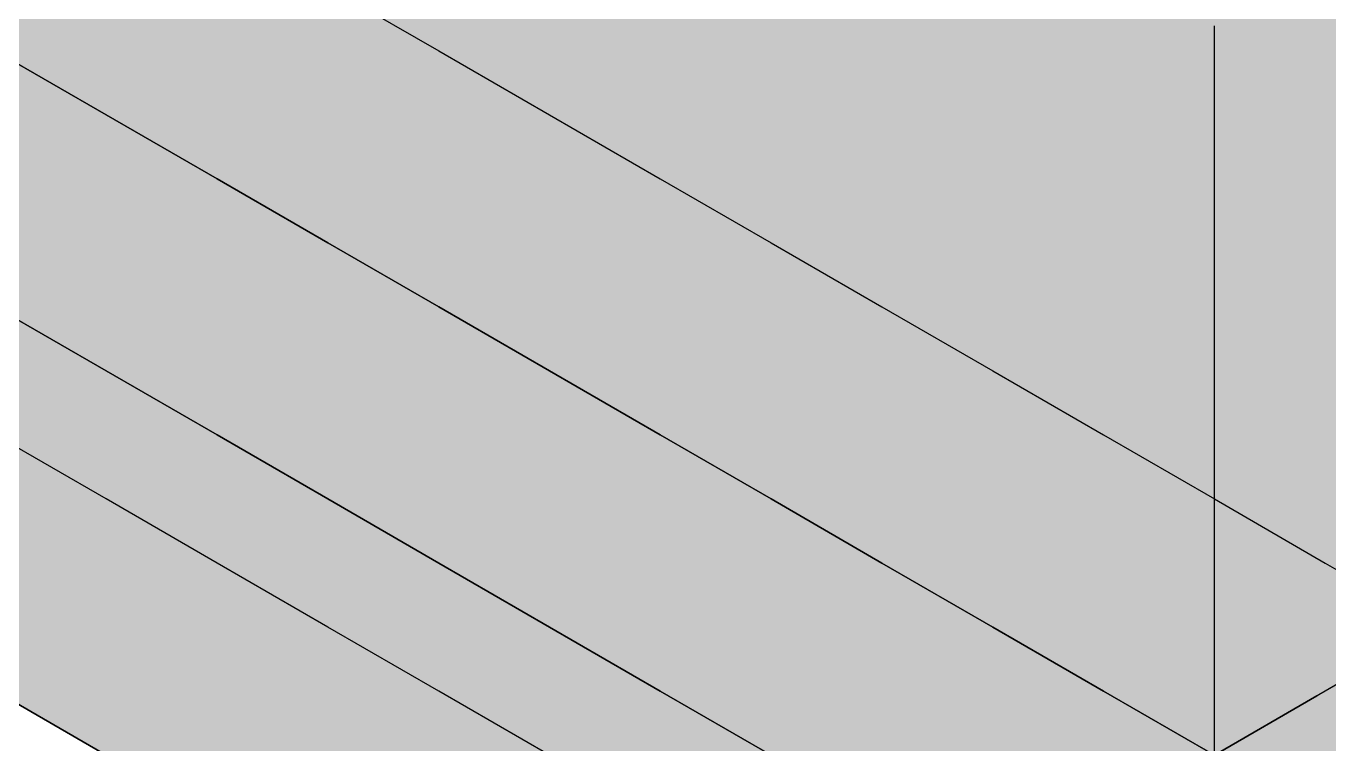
# Model space of a CAD drawing. Header units: metres. Extents: x 0 to 28.4, y 0 to 5.9.
# Drawn here: x 10.409 to 10.918, y 4.604 to 4.885 of the extents above; entities that cross this region are included whole.
import ezdxf

# ---------------------------------------------------------------- set-up
doc = ezdxf.new("R2010")
doc.units = ezdxf.units.M
doc.header["$LTSCALE"] = 0.25
doc.layers.add('ISO-ARISTAS', color=8, linetype='CONTINUOUS')
doc.layers.add('ISO-CONCRETO-SUP', color=254, linetype='CONTINUOUS', true_color=0xe8e8e8)

msp = doc.modelspace()

# ---------------------------------------------------------------- linework, layer by layer
at = {"layer": 'ISO-ARISTAS', "color": 250}
for p, q in [((10.52679, 4.9), (10.5701, 4.875)), ((10.52679, 4.9), (10.5701, 4.875)), ((10.87321, 4.8373), (10.87321, 4.88476)), ((10.87321, 4.8373), (10.87321, 4.88476)), ((10.44019, 4.85), (10.39689, 4.875)), ((10.44019, 4.85), (10.39689, 4.875)), ((10.44019, 4.85), (10.39689, 4.875)), ((10.39689, 4.875), (10.44019, 4.85)), ((10.5701, 4.875), (10.6134, 4.85)), ((10.5701, 4.875), (10.6134, 4.85)), ((10.48349, 4.825), (10.44019, 4.85)), ((10.48349, 4.825), (10.44019, 4.85)), ((10.48349, 4.825), (10.44019, 4.85)), ((10.44019, 4.85), (10.48349, 4.825)), ((10.6134, 4.85), (10.6567, 4.825)), ((10.6134, 4.85), (10.6567, 4.825)), ((10.87321, 4.78984), (10.87321, 4.8373)), ((10.87321, 4.78984), (10.87321, 4.8373)), ((10.52679, 4.8), (10.48349, 4.825)), ((10.52679, 4.8), (10.48349, 4.825)), ((10.52679, 4.8), (10.48349, 4.825)), ((10.48349, 4.825), (10.52679, 4.8)), ((10.6567, 4.825), (10.7, 4.8)), ((10.6567, 4.825), (10.7, 4.8)), ((10.5701, 4.775), (10.52679, 4.8)), ((10.5701, 4.775), (10.52679, 4.8)), ((10.5701, 4.775), (10.52679, 4.8)), ((10.52679, 4.8), (10.5701, 4.775)), ((10.7, 4.8), (10.7433, 4.775)), ((10.7, 4.8), (10.7433, 4.775)), ((10.87321, 4.74238), (10.87321, 4.78984)), ((10.87321, 4.74238), (10.87321, 4.78984)), ((10.44019, 4.75), (10.39689, 4.775)), ((10.39689, 4.775), (10.44019, 4.75)), ((10.6134, 4.75), (10.5701, 4.775)), ((10.6134, 4.75), (10.5701, 4.775)), ((10.6134, 4.75), (10.5701, 4.775)), ((10.5701, 4.775), (10.6134, 4.75)), ((10.7433, 4.775), (10.7866, 4.75)), ((10.7433, 4.775), (10.7866, 4.75)), ((10.48349, 4.725), (10.44019, 4.75)), ((10.44019, 4.75), (10.48349, 4.725)), ((10.6567, 4.725), (10.6134, 4.75)), ((10.6567, 4.725), (10.6134, 4.75)), ((10.6567, 4.725), (10.6134, 4.75)), ((10.6134, 4.75), (10.6567, 4.725)), ((10.7866, 4.75), (10.8299, 4.725)), ((10.7866, 4.75), (10.8299, 4.725)), ((10.87321, 4.69492), (10.87321, 4.74238)), ((10.87321, 4.69492), (10.87321, 4.74238)), ((10.44019, 4.7), (10.39689, 4.725)), ((10.44019, 4.7), (10.39689, 4.725)), ((10.52679, 4.7), (10.48349, 4.725)), ((10.48349, 4.725), (10.52679, 4.7)), ((10.7, 4.7), (10.6567, 4.725)), ((10.7, 4.7), (10.6567, 4.725)), ((10.7, 4.7), (10.6567, 4.725)), ((10.6567, 4.725), (10.7, 4.7)), ((10.8299, 4.725), (10.87321, 4.7)), ((10.8299, 4.725), (10.87321, 4.7)), ((10.48349, 4.675), (10.44019, 4.7)), ((10.48349, 4.675), (10.44019, 4.7)), ((10.5701, 4.675), (10.52679, 4.7)), ((10.52679, 4.7), (10.5701, 4.675)), ((10.7433, 4.675), (10.7, 4.7)), ((10.7433, 4.675), (10.7, 4.7)), ((10.7433, 4.675), (10.7, 4.7)), ((10.7, 4.7), (10.7433, 4.675)), ((10.87321, 4.7), (10.91651, 4.675)), ((10.87321, 4.7), (10.91651, 4.675)), ((10.87321, 4.64746), (10.87321, 4.69492)), ((10.87321, 4.64746), (10.87321, 4.69492)), ((10.52679, 4.65), (10.48349, 4.675)), ((10.52679, 4.65), (10.48349, 4.675)), ((10.6134, 4.65), (10.5701, 4.675)), ((10.5701, 4.675), (10.6134, 4.65)), ((10.7866, 4.65), (10.7433, 4.675)), ((10.7866, 4.65), (10.7433, 4.675)), ((10.7866, 4.65), (10.7433, 4.675)), ((10.7433, 4.675), (10.7866, 4.65)), ((10.91651, 4.675), (10.95981, 4.65)), ((10.91651, 4.675), (10.95981, 4.65)), ((10.5701, 4.625), (10.52679, 4.65)), ((10.5701, 4.625), (10.52679, 4.65)), ((10.6567, 4.625), (10.6134, 4.65)), ((10.6134, 4.65), (10.6567, 4.625)), ((10.8299, 4.625), (10.7866, 4.65)), ((10.8299, 4.625), (10.7866, 4.65)), ((10.8299, 4.625), (10.7866, 4.65)), ((10.7866, 4.65), (10.8299, 4.625)), ((10.95981, 4.65), (10.91651, 4.625)), ((10.95981, 4.65), (10.91651, 4.625)), ((10.87321, 4.6), (10.87321, 4.64746)), ((10.87321, 4.6), (10.87321, 4.64746)), ((10.95315, 4.64615), (10.91318, 4.62308)), ((10.91318, 4.62308), (10.95315, 4.64615)), ((10.44019, 4.6), (10.39689, 4.625)), ((10.39689, 4.625), (10.44019, 4.6)), ((10.6134, 4.6), (10.5701, 4.625)), ((10.6134, 4.6), (10.5701, 4.625)), ((10.7, 4.6), (10.6567, 4.625)), ((10.6567, 4.625), (10.7, 4.6)), ((10.87321, 4.6), (10.8299, 4.625)), ((10.87321, 4.6), (10.8299, 4.625)), ((10.87321, 4.6), (10.8299, 4.625)), ((10.8299, 4.625), (10.87321, 4.6)), ((10.91651, 4.625), (10.87321, 4.6)), ((10.91651, 4.625), (10.87321, 4.6)), ((10.91318, 4.62308), (10.87321, 4.6)), ((10.87321, 4.6), (10.91318, 4.62308))]:
    msp.add_line(p, q, dxfattribs=at)
at = {"layer": 'ISO-CONCRETO-SUP', "true_color": 0xa6a6a2}
for points in [[(10.44019, 4.89746), (10.48349, 4.87246), (10.44019, 4.94492), (10.48349, 4.91992)], [(10.52679, 4.9), (10.5701, 4.875), (10.52679, 4.94746), (10.5701, 4.92246)], [(10.6134, 4.89746), (10.6567, 4.87246), (10.6134, 4.94492), (10.6567, 4.91992)], [(10.52679, 4.89492), (10.5701, 4.86992), (10.52679, 4.94238), (10.5701, 4.91738)], [(10.6134, 4.89238), (10.6567, 4.86738), (10.6134, 4.93984), (10.6567, 4.91484)], [(10.7, 4.89492), (10.7433, 4.86992), (10.7, 4.94238), (10.7433, 4.91738)], [(10.7866, 4.89238), (10.8299, 4.86738), (10.7866, 4.93984), (10.8299, 4.91484)], [(10.7, 4.88984), (10.7433, 4.86484), (10.7, 4.9373), (10.7433, 4.9123)], [(10.7866, 4.8873), (10.8299, 4.8623), (10.7866, 4.93476), (10.8299, 4.90976)], [(10.87321, 4.88984), (10.91651, 4.86484), (10.87321, 4.9373), (10.91651, 4.9123)], [(10.39689, 4.875), (10.44019, 4.85), (10.39689, 4.92246), (10.44019, 4.89746)], [(10.48349, 4.87246), (10.52679, 4.84746), (10.48349, 4.91992), (10.52679, 4.89492)], [(10.5701, 4.875), (10.6134, 4.85), (10.5701, 4.92246), (10.6134, 4.89746)], [(10.6567, 4.87246), (10.7, 4.84746), (10.6567, 4.91992), (10.7, 4.89492)], [(10.5701, 4.86992), (10.6134, 4.84492), (10.5701, 4.91738), (10.6134, 4.89238)], [(10.6567, 4.86738), (10.7, 4.84238), (10.6567, 4.91484), (10.7, 4.88984)], [(10.7433, 4.86992), (10.7866, 4.84492), (10.7433, 4.91738), (10.7866, 4.89238)], [(10.8299, 4.86738), (10.87321, 4.84238), (10.8299, 4.91484), (10.87321, 4.88984)], [(10.7433, 4.86484), (10.7866, 4.83984), (10.7433, 4.9123), (10.7866, 4.8873)], [(10.8299, 4.8623), (10.87321, 4.8373), (10.8299, 4.90976), (10.87321, 4.88476)], [(10.91651, 4.86484), (10.95981, 4.83984), (10.91651, 4.9123), (10.95981, 4.8873)], [(10.44019, 4.85), (10.48349, 4.825), (10.44019, 4.89746), (10.48349, 4.87246)], [(10.6134, 4.85), (10.6567, 4.825), (10.6134, 4.89746), (10.6567, 4.87246)], [(10.52679, 4.84746), (10.5701, 4.82246), (10.52679, 4.89492), (10.5701, 4.86992)], [(10.6134, 4.84492), (10.6567, 4.81992), (10.6134, 4.89238), (10.6567, 4.86738)], [(10.7, 4.84746), (10.7433, 4.82246), (10.7, 4.89492), (10.7433, 4.86992)], [(10.7866, 4.84492), (10.8299, 4.81992), (10.7866, 4.89238), (10.8299, 4.86738)], [(10.7, 4.84238), (10.7433, 4.81738), (10.7, 4.88984), (10.7433, 4.86484)], [(10.7866, 4.83984), (10.8299, 4.81484), (10.7866, 4.8873), (10.8299, 4.8623)], [(10.87321, 4.84238), (10.91651, 4.81738), (10.87321, 4.88984), (10.91651, 4.86484)], [(10.39689, 4.825), (10.44019, 4.8), (10.39689, 4.875), (10.44019, 4.85)], [(10.48349, 4.825), (10.52679, 4.8), (10.48349, 4.87246), (10.52679, 4.84746)], [(10.6567, 4.825), (10.7, 4.8), (10.6567, 4.87246), (10.7, 4.84746)], [(10.5701, 4.82246), (10.6134, 4.79746), (10.5701, 4.86992), (10.6134, 4.84492)], [(10.6567, 4.81992), (10.7, 4.79492), (10.6567, 4.86738), (10.7, 4.84238)], [(10.7433, 4.82246), (10.7866, 4.79746), (10.7433, 4.86992), (10.7866, 4.84492)], [(10.8299, 4.81992), (10.87321, 4.79492), (10.8299, 4.86738), (10.87321, 4.84238)], [(10.7433, 4.81738), (10.7866, 4.79238), (10.7433, 4.86484), (10.7866, 4.83984)], [(10.8299, 4.81484), (10.87321, 4.78984), (10.8299, 4.8623), (10.87321, 4.8373)], [(10.91651, 4.81738), (10.95981, 4.79238), (10.91651, 4.86484), (10.95981, 4.83984)], [(10.44019, 4.8), (10.48349, 4.775), (10.44019, 4.85), (10.48349, 4.825)], [(10.52679, 4.8), (10.5701, 4.775), (10.52679, 4.84746), (10.5701, 4.82246)], [(10.7, 4.8), (10.7433, 4.775), (10.7, 4.84746), (10.7433, 4.82246)], [(10.6134, 4.79746), (10.6567, 4.77246), (10.6134, 4.84492), (10.6567, 4.81992)], [(10.7, 4.79492), (10.7433, 4.76992), (10.7, 4.84238), (10.7433, 4.81738)], [(10.7866, 4.79746), (10.8299, 4.77246), (10.7866, 4.84492), (10.8299, 4.81992)], [(10.87321, 4.79492), (10.91651, 4.76992), (10.87321, 4.84238), (10.91651, 4.81738)], [(10.7866, 4.79238), (10.8299, 4.76738), (10.7866, 4.83984), (10.8299, 4.81484)], [(10.39689, 4.775), (10.44019, 4.75), (10.39689, 4.825), (10.44019, 4.8)], [(10.48349, 4.775), (10.52679, 4.75), (10.48349, 4.825), (10.52679, 4.8)], [(10.5701, 4.775), (10.6134, 4.75), (10.5701, 4.82246), (10.6134, 4.79746)], [(10.7433, 4.775), (10.7866, 4.75), (10.7433, 4.82246), (10.7866, 4.79746)], [(10.6567, 4.77246), (10.7, 4.74746), (10.6567, 4.81992), (10.7, 4.79492)], [(10.7433, 4.76992), (10.7866, 4.74492), (10.7433, 4.81738), (10.7866, 4.79238)], [(10.8299, 4.77246), (10.87321, 4.74746), (10.8299, 4.81992), (10.87321, 4.79492)], [(10.91651, 4.76992), (10.95981, 4.74492), (10.91651, 4.81738), (10.95981, 4.79238)], [(10.8299, 4.76738), (10.87321, 4.74238), (10.8299, 4.81484), (10.87321, 4.78984)], [(10.44019, 4.75), (10.48349, 4.725), (10.44019, 4.8), (10.48349, 4.775)], [(10.52679, 4.75), (10.5701, 4.725), (10.52679, 4.8), (10.5701, 4.775)], [(10.6134, 4.75), (10.6567, 4.725), (10.6134, 4.79746), (10.6567, 4.77246)], [(10.7866, 4.75), (10.8299, 4.725), (10.7866, 4.79746), (10.8299, 4.77246)], [(10.7, 4.74746), (10.7433, 4.72246), (10.7, 4.79492), (10.7433, 4.76992)], [(10.7866, 4.74492), (10.8299, 4.71992), (10.7866, 4.79238), (10.8299, 4.76738)], [(10.87321, 4.74746), (10.91651, 4.72246), (10.87321, 4.79492), (10.91651, 4.76992)], [(10.48349, 4.725), (10.52679, 4.7), (10.48349, 4.775), (10.52679, 4.75)], [(10.5701, 4.725), (10.6134, 4.7), (10.5701, 4.775), (10.6134, 4.75)], [(10.6567, 4.725), (10.7, 4.7), (10.6567, 4.77246), (10.7, 4.74746)], [(10.8299, 4.725), (10.87321, 4.7), (10.8299, 4.77246), (10.87321, 4.74746)], [(10.7433, 4.72246), (10.7866, 4.69746), (10.7433, 4.76992), (10.7866, 4.74492)], [(10.8299, 4.71992), (10.87321, 4.69492), (10.8299, 4.76738), (10.87321, 4.74238)], [(10.91651, 4.72246), (10.95981, 4.69746), (10.91651, 4.76992), (10.95981, 4.74492)], [(10.52679, 4.7), (10.5701, 4.675), (10.52679, 4.75), (10.5701, 4.725)], [(10.6134, 4.7), (10.6567, 4.675), (10.6134, 4.75), (10.6567, 4.725)], [(10.7, 4.7), (10.7433, 4.675), (10.7, 4.74746), (10.7433, 4.72246)], [(10.7866, 4.69746), (10.8299, 4.67246), (10.7866, 4.74492), (10.8299, 4.71992)], [(10.87321, 4.7), (10.91651, 4.675), (10.87321, 4.74746), (10.91651, 4.72246)], [(10.5701, 4.675), (10.6134, 4.65), (10.5701, 4.725), (10.6134, 4.7)], [(10.6567, 4.675), (10.7, 4.65), (10.6567, 4.725), (10.7, 4.7)], [(10.7433, 4.675), (10.7866, 4.65), (10.7433, 4.72246), (10.7866, 4.69746)], [(10.8299, 4.67246), (10.87321, 4.64746), (10.8299, 4.71992), (10.87321, 4.69492)], [(10.91651, 4.675), (10.95981, 4.65), (10.91651, 4.72246), (10.95981, 4.69746)], [(10.6134, 4.65), (10.6567, 4.625), (10.6134, 4.7), (10.6567, 4.675)], [(10.7, 4.65), (10.7433, 4.625), (10.7, 4.7), (10.7433, 4.675)], [(10.7866, 4.65), (10.8299, 4.625), (10.7866, 4.69746), (10.8299, 4.67246)], [(10.6567, 4.625), (10.7, 4.6), (10.6567, 4.675), (10.7, 4.65)], [(10.7433, 4.625), (10.7866, 4.6), (10.7433, 4.675), (10.7866, 4.65)], [(10.8299, 4.625), (10.87321, 4.6), (10.8299, 4.67246), (10.87321, 4.64746)], [(10.7, 4.6), (10.7433, 4.575), (10.7, 4.65), (10.7433, 4.625)], [(10.7866, 4.6), (10.8299, 4.575), (10.7866, 4.65), (10.8299, 4.625)], [(10.7433, 4.575), (10.7866, 4.55), (10.7433, 4.625), (10.7866, 4.6)], [(10.8299, 4.575), (10.87321, 4.55), (10.8299, 4.625), (10.87321, 4.6)]]:
    msp.add_solid(points, dxfattribs=at)
at = {"layer": 'ISO-CONCRETO-SUP', "true_color": 0x949491}
for points in [[(10.95981, 4.8873), (10.91651, 4.8623), (10.95981, 4.93476), (10.91651, 4.90976)], [(10.91651, 4.8623), (10.87321, 4.8373), (10.91651, 4.90976), (10.87321, 4.88476)], [(10.95981, 4.83984), (10.91651, 4.81484), (10.95981, 4.8873), (10.91651, 4.8623)], [(10.91651, 4.81484), (10.87321, 4.78984), (10.91651, 4.8623), (10.87321, 4.8373)], [(10.95981, 4.79238), (10.91651, 4.76738), (10.95981, 4.83984), (10.91651, 4.81484)], [(10.91651, 4.76738), (10.87321, 4.74238), (10.91651, 4.81484), (10.87321, 4.78984)], [(10.95981, 4.74492), (10.91651, 4.71992), (10.95981, 4.79238), (10.91651, 4.76738)], [(10.91651, 4.71992), (10.87321, 4.69492), (10.91651, 4.76738), (10.87321, 4.74238)], [(10.95981, 4.69746), (10.91651, 4.67246), (10.95981, 4.74492), (10.91651, 4.71992)], [(10.91651, 4.67246), (10.87321, 4.64746), (10.91651, 4.71992), (10.87321, 4.69492)], [(10.95981, 4.65), (10.91651, 4.625), (10.95981, 4.69746), (10.91651, 4.67246)], [(10.91651, 4.625), (10.87321, 4.6), (10.91651, 4.67246), (10.87321, 4.64746)], [(10.95315, 4.59615), (10.91318, 4.57308), (10.95315, 4.64615), (10.91318, 4.62308)], [(10.91318, 4.57308), (10.87321, 4.55), (10.91318, 4.62308), (10.87321, 4.6)]]:
    msp.add_solid(points, dxfattribs=at)
at = {"layer": 'ISO-CONCRETO-SUP', "true_color": 0x989388}
for points in [[(10.75485, 4.93167), (10.79815, 4.90667), (10.71443, 4.90833), (10.75774, 4.88333)], [(10.83856, 4.93), (10.88187, 4.905), (10.79815, 4.90667), (10.84145, 4.88167)], [(10.92228, 4.92833), (10.96558, 4.90333), (10.88187, 4.905), (10.92517, 4.88)], [(10.92805, 4.93167), (10.97135, 4.90667), (10.88764, 4.90833), (10.93094, 4.88333)], [(10.38534, 4.91833), (10.42865, 4.89333), (10.34493, 4.895), (10.38823, 4.87)], [(10.37957, 4.915), (10.42287, 4.89), (10.33916, 4.89167), (10.38246, 4.86667)], [(10.46329, 4.91333), (10.50659, 4.88833), (10.42287, 4.89), (10.46617, 4.865)], [(10.46906, 4.91667), (10.51236, 4.89167), (10.42865, 4.89333), (10.47195, 4.86833)], [(10.55278, 4.915), (10.59608, 4.89), (10.51236, 4.89167), (10.55566, 4.86667)], [(10.63649, 4.91333), (10.67979, 4.88833), (10.59608, 4.89), (10.63938, 4.865)], [(10.547, 4.91167), (10.5903, 4.88667), (10.50659, 4.88833), (10.54989, 4.86333)], [(10.63072, 4.91), (10.67402, 4.885), (10.5903, 4.88667), (10.6336, 4.86167)], [(10.71443, 4.90833), (10.75774, 4.88333), (10.67402, 4.885), (10.71732, 4.86)], [(10.72021, 4.91167), (10.76351, 4.88667), (10.67979, 4.88833), (10.72309, 4.86333)], [(10.80392, 4.91), (10.84722, 4.885), (10.76351, 4.88667), (10.80681, 4.86167)], [(10.88764, 4.90833), (10.93094, 4.88333), (10.84722, 4.885), (10.89053, 4.86)], [(10.79815, 4.90667), (10.84145, 4.88167), (10.75774, 4.88333), (10.80104, 4.85833)], [(10.88187, 4.905), (10.92517, 4.88), (10.84145, 4.88167), (10.88475, 4.85667)], [(10.42865, 4.89333), (10.47195, 4.86833), (10.38823, 4.87), (10.43153, 4.845)], [(10.42287, 4.89), (10.46617, 4.865), (10.38246, 4.86667), (10.42576, 4.84167)], [(10.50659, 4.88833), (10.54989, 4.86333), (10.46617, 4.865), (10.50947, 4.84)], [(10.51236, 4.89167), (10.55566, 4.86667), (10.47195, 4.86833), (10.51525, 4.84333)], [(10.59608, 4.89), (10.63938, 4.865), (10.55566, 4.86667), (10.59896, 4.84167)], [(10.67979, 4.88833), (10.72309, 4.86333), (10.63938, 4.865), (10.68268, 4.84)], [(10.5903, 4.88667), (10.6336, 4.86167), (10.54989, 4.86333), (10.59319, 4.83833)], [(10.67402, 4.885), (10.71732, 4.86), (10.6336, 4.86167), (10.67691, 4.83667)], [(10.75774, 4.88333), (10.80104, 4.85833), (10.71732, 4.86), (10.76062, 4.835)], [(10.76351, 4.88667), (10.80681, 4.86167), (10.72309, 4.86333), (10.7664, 4.83833)], [(10.84722, 4.885), (10.89053, 4.86), (10.80681, 4.86167), (10.85011, 4.83667)], [(10.93094, 4.88333), (10.97424, 4.85833), (10.89053, 4.86), (10.93383, 4.835)], [(10.84145, 4.88167), (10.88475, 4.85667), (10.80104, 4.85833), (10.84434, 4.83333)], [(10.92517, 4.88), (10.96847, 4.855), (10.88475, 4.85667), (10.92805, 4.83167)], [(10.38823, 4.87), (10.43153, 4.845), (10.34782, 4.84667), (10.39112, 4.82167)], [(10.47195, 4.86833), (10.51525, 4.84333), (10.43153, 4.845), (10.47483, 4.82)], [(10.38246, 4.86667), (10.42576, 4.84167), (10.34204, 4.84333), (10.38534, 4.81833)], [(10.46617, 4.865), (10.50947, 4.84), (10.42576, 4.84167), (10.46906, 4.81667)], [(10.54989, 4.86333), (10.59319, 4.83833), (10.50947, 4.84), (10.55278, 4.815)], [(10.55566, 4.86667), (10.59896, 4.84167), (10.51525, 4.84333), (10.55855, 4.81833)], [(10.6336, 4.86167), (10.67691, 4.83667), (10.59319, 4.83833), (10.63649, 4.81333)], [(10.63938, 4.865), (10.68268, 4.84), (10.59896, 4.84167), (10.64226, 4.81667)], [(10.72309, 4.86333), (10.7664, 4.83833), (10.68268, 4.84), (10.72598, 4.815)], [(10.80681, 4.86167), (10.85011, 4.83667), (10.7664, 4.83833), (10.8097, 4.81333)], [(10.71732, 4.86), (10.76062, 4.835), (10.67691, 4.83667), (10.72021, 4.81167)], [(10.80104, 4.85833), (10.84434, 4.83333), (10.76062, 4.835), (10.80392, 4.81)], [(10.88475, 4.85667), (10.92805, 4.83167), (10.84434, 4.83333), (10.88764, 4.80833)], [(10.89053, 4.86), (10.93383, 4.835), (10.85011, 4.83667), (10.89341, 4.81167)], [(10.42576, 4.84167), (10.46906, 4.81667), (10.38534, 4.81833), (10.42865, 4.79333)], [(10.43153, 4.845), (10.47483, 4.82), (10.39112, 4.82167), (10.43442, 4.79667)], [(10.51525, 4.84333), (10.55855, 4.81833), (10.47483, 4.82), (10.51813, 4.795)], [(10.59896, 4.84167), (10.64226, 4.81667), (10.55855, 4.81833), (10.60185, 4.79333)], [(10.50947, 4.84), (10.55278, 4.815), (10.46906, 4.81667), (10.51236, 4.79167)], [(10.59319, 4.83833), (10.63649, 4.81333), (10.55278, 4.815), (10.59608, 4.79)], [(10.67691, 4.83667), (10.72021, 4.81167), (10.63649, 4.81333), (10.67979, 4.78833)], [(10.68268, 4.84), (10.72598, 4.815), (10.64226, 4.81667), (10.68557, 4.79167)], [(10.7664, 4.83833), (10.8097, 4.81333), (10.72598, 4.815), (10.76928, 4.79)], [(10.85011, 4.83667), (10.89341, 4.81167), (10.8097, 4.81333), (10.853, 4.78833)], [(10.76062, 4.835), (10.80392, 4.81), (10.72021, 4.81167), (10.76351, 4.78667)], [(10.84434, 4.83333), (10.88764, 4.80833), (10.80392, 4.81), (10.84722, 4.785)], [(10.92805, 4.83167), (10.97135, 4.80667), (10.88764, 4.80833), (10.93094, 4.78333)], [(10.93383, 4.835), (10.97713, 4.81), (10.89341, 4.81167), (10.93671, 4.78667)], [(10.39112, 4.82167), (10.43442, 4.79667), (10.3507, 4.79833), (10.394, 4.77333)], [(10.38534, 4.81833), (10.42865, 4.79333), (10.34493, 4.795), (10.38823, 4.77)], [(10.46906, 4.81667), (10.51236, 4.79167), (10.42865, 4.79333), (10.47195, 4.76833)], [(10.47483, 4.82), (10.51813, 4.795), (10.43442, 4.79667), (10.47772, 4.77167)], [(10.55855, 4.81833), (10.60185, 4.79333), (10.51813, 4.795), (10.56144, 4.77)], [(10.64226, 4.81667), (10.68557, 4.79167), (10.60185, 4.79333), (10.64515, 4.76833)], [(10.55278, 4.815), (10.59608, 4.79), (10.51236, 4.79167), (10.55566, 4.76667)], [(10.63649, 4.81333), (10.67979, 4.78833), (10.59608, 4.79), (10.63938, 4.765)], [(10.72021, 4.81167), (10.76351, 4.78667), (10.67979, 4.78833), (10.72309, 4.76333)], [(10.72598, 4.815), (10.76928, 4.79), (10.68557, 4.79167), (10.72887, 4.76667)], [(10.8097, 4.81333), (10.853, 4.78833), (10.76928, 4.79), (10.81258, 4.765)], [(10.89341, 4.81167), (10.93671, 4.78667), (10.853, 4.78833), (10.8963, 4.76333)], [(10.80392, 4.81), (10.84722, 4.785), (10.76351, 4.78667), (10.80681, 4.76167)], [(10.88764, 4.80833), (10.93094, 4.78333), (10.84722, 4.785), (10.89053, 4.76)], [(10.43442, 4.79667), (10.47772, 4.77167), (10.394, 4.77333), (10.43731, 4.74833)], [(10.42865, 4.79333), (10.47195, 4.76833), (10.38823, 4.77), (10.43153, 4.745)], [(10.51236, 4.79167), (10.55566, 4.76667), (10.47195, 4.76833), (10.51525, 4.74333)], [(10.51813, 4.795), (10.56144, 4.77), (10.47772, 4.77167), (10.52102, 4.74667)], [(10.60185, 4.79333), (10.64515, 4.76833), (10.56144, 4.77), (10.60474, 4.745)], [(10.68557, 4.79167), (10.72887, 4.76667), (10.64515, 4.76833), (10.68845, 4.74333)], [(10.59608, 4.79), (10.63938, 4.765), (10.55566, 4.76667), (10.59896, 4.74167)], [(10.67979, 4.78833), (10.72309, 4.76333), (10.63938, 4.765), (10.68268, 4.74)], [(10.76351, 4.78667), (10.80681, 4.76167), (10.72309, 4.76333), (10.7664, 4.73833)], [(10.76928, 4.79), (10.81258, 4.765), (10.72887, 4.76667), (10.77217, 4.74167)], [(10.853, 4.78833), (10.8963, 4.76333), (10.81258, 4.765), (10.85588, 4.74)], [(10.93671, 4.78667), (10.98001, 4.76167), (10.8963, 4.76333), (10.9396, 4.73833)], [(10.84722, 4.785), (10.89053, 4.76), (10.80681, 4.76167), (10.85011, 4.73667)], [(10.93094, 4.78333), (10.97424, 4.75833), (10.89053, 4.76), (10.93383, 4.735)], [(10.394, 4.77333), (10.43731, 4.74833), (10.35359, 4.75), (10.39689, 4.725)], [(10.47772, 4.77167), (10.52102, 4.74667), (10.43731, 4.74833), (10.48061, 4.72333)], [(10.38823, 4.77), (10.43153, 4.745), (10.34782, 4.74667), (10.39112, 4.72167)], [(10.47195, 4.76833), (10.51525, 4.74333), (10.43153, 4.745), (10.47483, 4.72)], [(10.55566, 4.76667), (10.59896, 4.74167), (10.51525, 4.74333), (10.55855, 4.71833)], [(10.56144, 4.77), (10.60474, 4.745), (10.52102, 4.74667), (10.56432, 4.72167)], [(10.63938, 4.765), (10.68268, 4.74), (10.59896, 4.74167), (10.64226, 4.71667)], [(10.64515, 4.76833), (10.68845, 4.74333), (10.60474, 4.745), (10.64804, 4.72)], [(10.72887, 4.76667), (10.77217, 4.74167), (10.68845, 4.74333), (10.73175, 4.71833)], [(10.81258, 4.765), (10.85588, 4.74), (10.77217, 4.74167), (10.81547, 4.71667)], [(10.72309, 4.76333), (10.7664, 4.73833), (10.68268, 4.74), (10.72598, 4.715)], [(10.80681, 4.76167), (10.85011, 4.73667), (10.7664, 4.73833), (10.8097, 4.71333)], [(10.89053, 4.76), (10.93383, 4.735), (10.85011, 4.73667), (10.89341, 4.71167)], [(10.8963, 4.76333), (10.9396, 4.73833), (10.85588, 4.74), (10.89919, 4.715)], [(10.43153, 4.745), (10.47483, 4.72), (10.39112, 4.72167), (10.43442, 4.69667)], [(10.43731, 4.74833), (10.48061, 4.72333), (10.39689, 4.725), (10.44019, 4.7)], [(10.52102, 4.74667), (10.56432, 4.72167), (10.48061, 4.72333), (10.52391, 4.69833)], [(10.60474, 4.745), (10.64804, 4.72), (10.56432, 4.72167), (10.60762, 4.69667)], [(10.51525, 4.74333), (10.55855, 4.71833), (10.47483, 4.72), (10.51813, 4.695)], [(10.59896, 4.74167), (10.64226, 4.71667), (10.55855, 4.71833), (10.60185, 4.69333)], [(10.68268, 4.74), (10.72598, 4.715), (10.64226, 4.71667), (10.68557, 4.69167)], [(10.68845, 4.74333), (10.73175, 4.71833), (10.64804, 4.72), (10.69134, 4.695)], [(10.77217, 4.74167), (10.81547, 4.71667), (10.73175, 4.71833), (10.77506, 4.69333)], [(10.85588, 4.74), (10.89919, 4.715), (10.81547, 4.71667), (10.85877, 4.69167)], [(10.7664, 4.73833), (10.8097, 4.71333), (10.72598, 4.715), (10.76928, 4.69)], [(10.85011, 4.73667), (10.89341, 4.71167), (10.8097, 4.71333), (10.853, 4.68833)], [(10.93383, 4.735), (10.97713, 4.71), (10.89341, 4.71167), (10.93671, 4.68667)], [(10.9396, 4.73833), (10.9829, 4.71333), (10.89919, 4.715), (10.94249, 4.69)], [(10.39112, 4.72167), (10.43442, 4.69667), (10.3507, 4.69833), (10.394, 4.67333)], [(10.47483, 4.72), (10.51813, 4.695), (10.43442, 4.69667), (10.47772, 4.67167)], [(10.48061, 4.72333), (10.52391, 4.69833), (10.44019, 4.7), (10.48349, 4.675)], [(10.56432, 4.72167), (10.60762, 4.69667), (10.52391, 4.69833), (10.56721, 4.67333)], [(10.64804, 4.72), (10.69134, 4.695), (10.60762, 4.69667), (10.65093, 4.67167)], [(10.55855, 4.71833), (10.60185, 4.69333), (10.51813, 4.695), (10.56144, 4.67)], [(10.64226, 4.71667), (10.68557, 4.69167), (10.60185, 4.69333), (10.64515, 4.66833)], [(10.72598, 4.715), (10.76928, 4.69), (10.68557, 4.69167), (10.72887, 4.66667)], [(10.73175, 4.71833), (10.77506, 4.69333), (10.69134, 4.695), (10.73464, 4.67)], [(10.81547, 4.71667), (10.85877, 4.69167), (10.77506, 4.69333), (10.81836, 4.66833)], [(10.89919, 4.715), (10.94249, 4.69), (10.85877, 4.69167), (10.90207, 4.66667)], [(10.8097, 4.71333), (10.853, 4.68833), (10.76928, 4.69), (10.81258, 4.665)], [(10.89341, 4.71167), (10.93671, 4.68667), (10.853, 4.68833), (10.8963, 4.66333)], [(10.43442, 4.69667), (10.47772, 4.67167), (10.394, 4.67333), (10.43731, 4.64833)], [(10.51813, 4.695), (10.56144, 4.67), (10.47772, 4.67167), (10.52102, 4.64667)], [(10.52391, 4.69833), (10.56721, 4.67333), (10.48349, 4.675), (10.52679, 4.65)], [(10.60762, 4.69667), (10.65093, 4.67167), (10.56721, 4.67333), (10.61051, 4.64833)], [(10.69134, 4.695), (10.73464, 4.67), (10.65093, 4.67167), (10.69423, 4.64667)], [(10.60185, 4.69333), (10.64515, 4.66833), (10.56144, 4.67), (10.60474, 4.645)], [(10.68557, 4.69167), (10.72887, 4.66667), (10.64515, 4.66833), (10.68845, 4.64333)], [(10.76928, 4.69), (10.81258, 4.665), (10.72887, 4.66667), (10.77217, 4.64167)], [(10.77506, 4.69333), (10.81836, 4.66833), (10.73464, 4.67), (10.77794, 4.645)], [(10.85877, 4.69167), (10.90207, 4.66667), (10.81836, 4.66833), (10.86166, 4.64333)], [(10.94249, 4.69), (10.98579, 4.665), (10.90207, 4.66667), (10.94537, 4.64167)], [(10.853, 4.68833), (10.8963, 4.66333), (10.81258, 4.665), (10.85588, 4.64)], [(10.93671, 4.68667), (10.98001, 4.66167), (10.8963, 4.66333), (10.9396, 4.63833)], [(10.394, 4.67333), (10.43731, 4.64833), (10.35359, 4.65), (10.39689, 4.625)], [(10.56721, 4.67333), (10.61051, 4.64833), (10.52679, 4.65), (10.5701, 4.625)], [(10.47772, 4.67167), (10.52102, 4.64667), (10.43731, 4.64833), (10.48061, 4.62333)], [(10.56144, 4.67), (10.60474, 4.645), (10.52102, 4.64667), (10.56432, 4.62167)], [(10.64515, 4.66833), (10.68845, 4.64333), (10.60474, 4.645), (10.64804, 4.62)], [(10.65093, 4.67167), (10.69423, 4.64667), (10.61051, 4.64833), (10.65381, 4.62333)], [(10.73464, 4.67), (10.77794, 4.645), (10.69423, 4.64667), (10.73753, 4.62167)], [(10.81836, 4.66833), (10.86166, 4.64333), (10.77794, 4.645), (10.82124, 4.62)], [(10.72887, 4.66667), (10.77217, 4.64167), (10.68845, 4.64333), (10.73175, 4.61833)], [(10.81258, 4.665), (10.85588, 4.64), (10.77217, 4.64167), (10.81547, 4.61667)], [(10.8963, 4.66333), (10.9396, 4.63833), (10.85588, 4.64), (10.89919, 4.615)], [(10.90207, 4.66667), (10.94537, 4.64167), (10.86166, 4.64333), (10.90496, 4.61833)], [(10.43731, 4.64833), (10.48061, 4.62333), (10.39689, 4.625), (10.44019, 4.6)], [(10.61051, 4.64833), (10.65381, 4.62333), (10.5701, 4.625), (10.6134, 4.6)], [(10.52102, 4.64667), (10.56432, 4.62167), (10.48061, 4.62333), (10.52391, 4.59833)], [(10.60474, 4.645), (10.64804, 4.62), (10.56432, 4.62167), (10.60762, 4.59667)], [(10.68845, 4.64333), (10.73175, 4.61833), (10.64804, 4.62), (10.69134, 4.595)], [(10.69423, 4.64667), (10.73753, 4.62167), (10.65381, 4.62333), (10.69711, 4.59833)], [(10.77794, 4.645), (10.82124, 4.62), (10.73753, 4.62167), (10.78083, 4.59667)], [(10.86166, 4.64333), (10.90496, 4.61833), (10.82124, 4.62), (10.86454, 4.595)], [(10.77217, 4.64167), (10.81547, 4.61667), (10.73175, 4.61833), (10.77506, 4.59333)], [(10.85588, 4.64), (10.89919, 4.615), (10.81547, 4.61667), (10.85877, 4.59167)], [(10.9396, 4.63833), (10.9829, 4.61333), (10.89919, 4.615), (10.94249, 4.59)], [(10.94537, 4.64167), (10.98868, 4.61667), (10.90496, 4.61833), (10.94826, 4.59333)], [(10.48061, 4.62333), (10.52391, 4.59833), (10.44019, 4.6), (10.48349, 4.575)], [(10.65381, 4.62333), (10.69711, 4.59833), (10.6134, 4.6), (10.6567, 4.575)], [(10.56432, 4.62167), (10.60762, 4.59667), (10.52391, 4.59833), (10.56721, 4.57333)], [(10.64804, 4.62), (10.69134, 4.595), (10.60762, 4.59667), (10.65093, 4.57167)], [(10.73175, 4.61833), (10.77506, 4.59333), (10.69134, 4.595), (10.73464, 4.57)], [(10.73753, 4.62167), (10.78083, 4.59667), (10.69711, 4.59833), (10.74041, 4.57333)], [(10.82124, 4.62), (10.86454, 4.595), (10.78083, 4.59667), (10.82413, 4.57167)], [(10.90496, 4.61833), (10.94826, 4.59333), (10.86454, 4.595), (10.90785, 4.57)], [(10.81547, 4.61667), (10.85877, 4.59167), (10.77506, 4.59333), (10.81836, 4.56833)], [(10.89919, 4.615), (10.94249, 4.59), (10.85877, 4.59167), (10.90207, 4.56667)]]:
    msp.add_solid(points, dxfattribs=at)
at = {"layer": 'ISO-CONCRETO-SUP', "true_color": 0xb8b8b3}
for points in [[(10.84323, 4.93269), (10.88653, 4.90769), (10.80326, 4.90962), (10.84656, 4.88462)], [(10.9265, 4.93077), (10.9698, 4.90577), (10.88653, 4.90769), (10.92983, 4.88269)], [(10.39689, 4.925), (10.44019, 4.9), (10.35359, 4.9), (10.39689, 4.875)], [(10.39356, 4.92308), (10.43686, 4.89808), (10.35359, 4.9), (10.39689, 4.875)], [(10.48349, 4.925), (10.52679, 4.9), (10.44019, 4.9), (10.48349, 4.875)], [(10.3869, 4.91923), (10.4302, 4.89423), (10.34693, 4.89615), (10.39023, 4.87115)], [(10.47683, 4.92115), (10.52013, 4.89615), (10.43686, 4.89808), (10.48016, 4.87308)], [(10.5601, 4.91923), (10.6034, 4.89423), (10.52013, 4.89615), (10.56343, 4.87115)], [(10.47017, 4.91731), (10.51347, 4.89231), (10.4302, 4.89423), (10.4735, 4.86923)], [(10.55344, 4.91538), (10.59674, 4.89038), (10.51347, 4.89231), (10.55677, 4.86731)], [(10.63671, 4.91346), (10.68001, 4.88846), (10.59674, 4.89038), (10.64004, 4.86538)], [(10.64338, 4.91731), (10.68668, 4.89231), (10.6034, 4.89423), (10.64671, 4.86923)], [(10.72665, 4.91538), (10.76995, 4.89038), (10.68668, 4.89231), (10.72998, 4.86731)], [(10.80992, 4.91346), (10.85322, 4.88846), (10.76995, 4.89038), (10.81325, 4.86538)], [(10.71999, 4.91154), (10.76329, 4.88654), (10.68001, 4.88846), (10.72332, 4.86346)], [(10.80326, 4.90962), (10.84656, 4.88462), (10.76329, 4.88654), (10.80659, 4.86154)], [(10.88653, 4.90769), (10.92983, 4.88269), (10.84656, 4.88462), (10.88986, 4.85962)], [(10.89319, 4.91154), (10.93649, 4.88654), (10.85322, 4.88846), (10.89652, 4.86346)], [(10.44019, 4.9), (10.48349, 4.875), (10.39689, 4.875), (10.44019, 4.85)], [(10.43686, 4.89808), (10.48016, 4.87308), (10.39689, 4.875), (10.44019, 4.85)], [(10.52679, 4.9), (10.5701, 4.875), (10.48349, 4.875), (10.52679, 4.85)], [(10.4302, 4.89423), (10.4735, 4.86923), (10.39023, 4.87115), (10.43353, 4.84615)], [(10.51347, 4.89231), (10.55677, 4.86731), (10.4735, 4.86923), (10.5168, 4.84423)], [(10.52013, 4.89615), (10.56343, 4.87115), (10.48016, 4.87308), (10.52346, 4.84808)], [(10.6034, 4.89423), (10.64671, 4.86923), (10.56343, 4.87115), (10.60674, 4.84615)], [(10.68668, 4.89231), (10.72998, 4.86731), (10.64671, 4.86923), (10.69001, 4.84423)], [(10.59674, 4.89038), (10.64004, 4.86538), (10.55677, 4.86731), (10.60007, 4.84231)], [(10.68001, 4.88846), (10.72332, 4.86346), (10.64004, 4.86538), (10.68335, 4.84038)], [(10.76995, 4.89038), (10.81325, 4.86538), (10.72998, 4.86731), (10.77328, 4.84231)], [(10.85322, 4.88846), (10.89652, 4.86346), (10.81325, 4.86538), (10.85655, 4.84038)], [(10.76329, 4.88654), (10.80659, 4.86154), (10.72332, 4.86346), (10.76662, 4.83846)], [(10.84656, 4.88462), (10.88986, 4.85962), (10.80659, 4.86154), (10.84989, 4.83654)], [(10.92983, 4.88269), (10.97313, 4.85769), (10.88986, 4.85962), (10.93316, 4.83462)], [(10.93649, 4.88654), (10.97979, 4.86154), (10.89652, 4.86346), (10.93982, 4.83846)], [(10.48349, 4.875), (10.52679, 4.85), (10.44019, 4.85), (10.48349, 4.825)], [(10.48016, 4.87308), (10.52346, 4.84808), (10.44019, 4.85), (10.48349, 4.825)], [(10.5701, 4.875), (10.6134, 4.85), (10.52679, 4.85), (10.5701, 4.825)], [(10.39023, 4.87115), (10.43353, 4.84615), (10.35026, 4.84808), (10.39356, 4.82308)], [(10.4735, 4.86923), (10.5168, 4.84423), (10.43353, 4.84615), (10.47683, 4.82115)], [(10.55677, 4.86731), (10.60007, 4.84231), (10.5168, 4.84423), (10.5601, 4.81923)], [(10.56343, 4.87115), (10.60674, 4.84615), (10.52346, 4.84808), (10.56677, 4.82308)], [(10.64671, 4.86923), (10.69001, 4.84423), (10.60674, 4.84615), (10.65004, 4.82115)], [(10.72998, 4.86731), (10.77328, 4.84231), (10.69001, 4.84423), (10.73331, 4.81923)], [(10.64004, 4.86538), (10.68335, 4.84038), (10.60007, 4.84231), (10.64338, 4.81731)], [(10.72332, 4.86346), (10.76662, 4.83846), (10.68335, 4.84038), (10.72665, 4.81538)], [(10.81325, 4.86538), (10.85655, 4.84038), (10.77328, 4.84231), (10.81658, 4.81731)], [(10.89652, 4.86346), (10.93982, 4.83846), (10.85655, 4.84038), (10.89985, 4.81538)], [(10.80659, 4.86154), (10.84989, 4.83654), (10.76662, 4.83846), (10.80992, 4.81346)], [(10.88986, 4.85962), (10.93316, 4.83462), (10.84989, 4.83654), (10.89319, 4.81154)], [(10.52679, 4.85), (10.5701, 4.825), (10.48349, 4.825), (10.52679, 4.8)], [(10.52346, 4.84808), (10.56677, 4.82308), (10.48349, 4.825), (10.52679, 4.8)], [(10.6134, 4.85), (10.6567, 4.825), (10.5701, 4.825), (10.6134, 4.8)], [(10.43353, 4.84615), (10.47683, 4.82115), (10.39356, 4.82308), (10.43686, 4.79808)], [(10.5168, 4.84423), (10.5601, 4.81923), (10.47683, 4.82115), (10.52013, 4.79615)], [(10.60007, 4.84231), (10.64338, 4.81731), (10.5601, 4.81923), (10.6034, 4.79423)], [(10.60674, 4.84615), (10.65004, 4.82115), (10.56677, 4.82308), (10.61007, 4.79808)], [(10.69001, 4.84423), (10.73331, 4.81923), (10.65004, 4.82115), (10.69334, 4.79615)], [(10.77328, 4.84231), (10.81658, 4.81731), (10.73331, 4.81923), (10.77661, 4.79423)], [(10.68335, 4.84038), (10.72665, 4.81538), (10.64338, 4.81731), (10.68668, 4.79231)], [(10.76662, 4.83846), (10.80992, 4.81346), (10.72665, 4.81538), (10.76995, 4.79038)], [(10.84989, 4.83654), (10.89319, 4.81154), (10.80992, 4.81346), (10.85322, 4.78846)], [(10.85655, 4.84038), (10.89985, 4.81538), (10.81658, 4.81731), (10.85988, 4.79231)], [(10.93982, 4.83846), (10.98312, 4.81346), (10.89985, 4.81538), (10.94315, 4.79038)], [(10.93316, 4.83462), (10.97646, 4.80962), (10.89319, 4.81154), (10.93649, 4.78654)], [(10.39356, 4.82308), (10.43686, 4.79808), (10.35359, 4.8), (10.39689, 4.775)], [(10.47683, 4.82115), (10.52013, 4.79615), (10.43686, 4.79808), (10.48016, 4.77308)], [(10.5701, 4.825), (10.6134, 4.8), (10.52679, 4.8), (10.5701, 4.775)], [(10.56677, 4.82308), (10.61007, 4.79808), (10.52679, 4.8), (10.5701, 4.775)], [(10.65004, 4.82115), (10.69334, 4.79615), (10.61007, 4.79808), (10.65337, 4.77308)], [(10.6567, 4.825), (10.7, 4.8), (10.6134, 4.8), (10.6567, 4.775)], [(10.5601, 4.81923), (10.6034, 4.79423), (10.52013, 4.79615), (10.56343, 4.77115)], [(10.64338, 4.81731), (10.68668, 4.79231), (10.6034, 4.79423), (10.64671, 4.76923)], [(10.73331, 4.81923), (10.77661, 4.79423), (10.69334, 4.79615), (10.73664, 4.77115)], [(10.81658, 4.81731), (10.85988, 4.79231), (10.77661, 4.79423), (10.81991, 4.76923)], [(10.72665, 4.81538), (10.76995, 4.79038), (10.68668, 4.79231), (10.72998, 4.76731)], [(10.80992, 4.81346), (10.85322, 4.78846), (10.76995, 4.79038), (10.81325, 4.76538)], [(10.89319, 4.81154), (10.93649, 4.78654), (10.85322, 4.78846), (10.89652, 4.76346)], [(10.89985, 4.81538), (10.94315, 4.79038), (10.85988, 4.79231), (10.90318, 4.76731)], [(10.43686, 4.79808), (10.48016, 4.77308), (10.39689, 4.775), (10.44019, 4.75)], [(10.52013, 4.79615), (10.56343, 4.77115), (10.48016, 4.77308), (10.52346, 4.74808)], [(10.6134, 4.8), (10.6567, 4.775), (10.5701, 4.775), (10.6134, 4.75)], [(10.61007, 4.79808), (10.65337, 4.77308), (10.5701, 4.775), (10.6134, 4.75)], [(10.69334, 4.79615), (10.73664, 4.77115), (10.65337, 4.77308), (10.69667, 4.74808)], [(10.7, 4.8), (10.7433, 4.775), (10.6567, 4.775), (10.7, 4.75)], [(10.6034, 4.79423), (10.64671, 4.76923), (10.56343, 4.77115), (10.60674, 4.74615)], [(10.68668, 4.79231), (10.72998, 4.76731), (10.64671, 4.76923), (10.69001, 4.74423)], [(10.76995, 4.79038), (10.81325, 4.76538), (10.72998, 4.76731), (10.77328, 4.74231)], [(10.77661, 4.79423), (10.81991, 4.76923), (10.73664, 4.77115), (10.77994, 4.74615)], [(10.85988, 4.79231), (10.90318, 4.76731), (10.81991, 4.76923), (10.86321, 4.74423)], [(10.94315, 4.79038), (10.98645, 4.76538), (10.90318, 4.76731), (10.94648, 4.74231)], [(10.85322, 4.78846), (10.89652, 4.76346), (10.81325, 4.76538), (10.85655, 4.74038)], [(10.93649, 4.78654), (10.97979, 4.76154), (10.89652, 4.76346), (10.93982, 4.73846)], [(10.48016, 4.77308), (10.52346, 4.74808), (10.44019, 4.75), (10.48349, 4.725)], [(10.56343, 4.77115), (10.60674, 4.74615), (10.52346, 4.74808), (10.56677, 4.72308)], [(10.6567, 4.775), (10.7, 4.75), (10.6134, 4.75), (10.6567, 4.725)], [(10.65337, 4.77308), (10.69667, 4.74808), (10.6134, 4.75), (10.6567, 4.725)], [(10.73664, 4.77115), (10.77994, 4.74615), (10.69667, 4.74808), (10.73997, 4.72308)], [(10.7433, 4.775), (10.7866, 4.75), (10.7, 4.75), (10.7433, 4.725)], [(10.64671, 4.76923), (10.69001, 4.74423), (10.60674, 4.74615), (10.65004, 4.72115)], [(10.72998, 4.76731), (10.77328, 4.74231), (10.69001, 4.74423), (10.73331, 4.71923)], [(10.81325, 4.76538), (10.85655, 4.74038), (10.77328, 4.74231), (10.81658, 4.71731)], [(10.81991, 4.76923), (10.86321, 4.74423), (10.77994, 4.74615), (10.82324, 4.72115)], [(10.90318, 4.76731), (10.94648, 4.74231), (10.86321, 4.74423), (10.90651, 4.71923)], [(10.89652, 4.76346), (10.93982, 4.73846), (10.85655, 4.74038), (10.89985, 4.71538)], [(10.7, 4.75), (10.7433, 4.725), (10.6567, 4.725), (10.7, 4.7)], [(10.7866, 4.75), (10.8299, 4.725), (10.7433, 4.725), (10.7866, 4.7)], [(10.52346, 4.74808), (10.56677, 4.72308), (10.48349, 4.725), (10.52679, 4.7)], [(10.60674, 4.74615), (10.65004, 4.72115), (10.56677, 4.72308), (10.61007, 4.69808)], [(10.69667, 4.74808), (10.73997, 4.72308), (10.6567, 4.725), (10.7, 4.7)], [(10.77994, 4.74615), (10.82324, 4.72115), (10.73997, 4.72308), (10.78327, 4.69808)], [(10.69001, 4.74423), (10.73331, 4.71923), (10.65004, 4.72115), (10.69334, 4.69615)], [(10.77328, 4.74231), (10.81658, 4.71731), (10.73331, 4.71923), (10.77661, 4.69423)], [(10.85655, 4.74038), (10.89985, 4.71538), (10.81658, 4.71731), (10.85988, 4.69231)], [(10.86321, 4.74423), (10.90651, 4.71923), (10.82324, 4.72115), (10.86654, 4.69615)], [(10.94648, 4.74231), (10.98979, 4.71731), (10.90651, 4.71923), (10.94982, 4.69423)], [(10.93982, 4.73846), (10.98312, 4.71346), (10.89985, 4.71538), (10.94315, 4.69038)], [(10.7433, 4.725), (10.7866, 4.7), (10.7, 4.7), (10.7433, 4.675)], [(10.8299, 4.725), (10.87321, 4.7), (10.7866, 4.7), (10.8299, 4.675)], [(10.56677, 4.72308), (10.61007, 4.69808), (10.52679, 4.7), (10.5701, 4.675)], [(10.65004, 4.72115), (10.69334, 4.69615), (10.61007, 4.69808), (10.65337, 4.67308)], [(10.73331, 4.71923), (10.77661, 4.69423), (10.69334, 4.69615), (10.73664, 4.67115)], [(10.73997, 4.72308), (10.78327, 4.69808), (10.7, 4.7), (10.7433, 4.675)], [(10.82324, 4.72115), (10.86654, 4.69615), (10.78327, 4.69808), (10.82657, 4.67308)], [(10.90651, 4.71923), (10.94982, 4.69423), (10.86654, 4.69615), (10.90984, 4.67115)], [(10.81658, 4.71731), (10.85988, 4.69231), (10.77661, 4.69423), (10.81991, 4.66923)], [(10.89985, 4.71538), (10.94315, 4.69038), (10.85988, 4.69231), (10.90318, 4.66731)], [(10.7866, 4.7), (10.8299, 4.675), (10.7433, 4.675), (10.7866, 4.65)], [(10.87321, 4.7), (10.91651, 4.675), (10.8299, 4.675), (10.87321, 4.65)], [(10.61007, 4.69808), (10.65337, 4.67308), (10.5701, 4.675), (10.6134, 4.65)], [(10.69334, 4.69615), (10.73664, 4.67115), (10.65337, 4.67308), (10.69667, 4.64808)], [(10.77661, 4.69423), (10.81991, 4.66923), (10.73664, 4.67115), (10.77994, 4.64615)], [(10.78327, 4.69808), (10.82657, 4.67308), (10.7433, 4.675), (10.7866, 4.65)], [(10.86654, 4.69615), (10.90984, 4.67115), (10.82657, 4.67308), (10.86987, 4.64808)], [(10.94982, 4.69423), (10.99312, 4.66923), (10.90984, 4.67115), (10.95315, 4.64615)], [(10.85988, 4.69231), (10.90318, 4.66731), (10.81991, 4.66923), (10.86321, 4.64423)], [(10.94315, 4.69038), (10.98645, 4.66538), (10.90318, 4.66731), (10.94648, 4.64231)], [(10.8299, 4.675), (10.87321, 4.65), (10.7866, 4.65), (10.8299, 4.625)], [(10.91651, 4.675), (10.95981, 4.65), (10.87321, 4.65), (10.91651, 4.625)], [(10.65337, 4.67308), (10.69667, 4.64808), (10.6134, 4.65), (10.6567, 4.625)], [(10.73664, 4.67115), (10.77994, 4.64615), (10.69667, 4.64808), (10.73997, 4.62308)], [(10.81991, 4.66923), (10.86321, 4.64423), (10.77994, 4.64615), (10.82324, 4.62115)], [(10.82657, 4.67308), (10.86987, 4.64808), (10.7866, 4.65), (10.8299, 4.625)], [(10.90984, 4.67115), (10.95315, 4.64615), (10.86987, 4.64808), (10.91318, 4.62308)], [(10.90318, 4.66731), (10.94648, 4.64231), (10.86321, 4.64423), (10.90651, 4.61923)], [(10.69667, 4.64808), (10.73997, 4.62308), (10.6567, 4.625), (10.7, 4.6)], [(10.87321, 4.65), (10.91651, 4.625), (10.8299, 4.625), (10.87321, 4.6)], [(10.86987, 4.64808), (10.91318, 4.62308), (10.8299, 4.625), (10.87321, 4.6)], [(10.77994, 4.64615), (10.82324, 4.62115), (10.73997, 4.62308), (10.78327, 4.59808)], [(10.86321, 4.64423), (10.90651, 4.61923), (10.82324, 4.62115), (10.86654, 4.59615)], [(10.94648, 4.64231), (10.98979, 4.61731), (10.90651, 4.61923), (10.94982, 4.59423)], [(10.73997, 4.62308), (10.78327, 4.59808), (10.7, 4.6), (10.7433, 4.575)], [(10.82324, 4.62115), (10.86654, 4.59615), (10.78327, 4.59808), (10.82657, 4.57308)], [(10.90651, 4.61923), (10.94982, 4.59423), (10.86654, 4.59615), (10.90984, 4.57115)]]:
    msp.add_solid(points, dxfattribs=at)
at = {"layer": 'ISO-CONCRETO-SUP', "true_color": 0x89847b}
for points in [[(10.39689, 4.675), (10.44019, 4.65), (10.39689, 4.725), (10.44019, 4.7)], [(10.44019, 4.65), (10.48349, 4.625), (10.44019, 4.7), (10.48349, 4.675)], [(10.39689, 4.625), (10.44019, 4.6), (10.39689, 4.675), (10.44019, 4.65)], [(10.48349, 4.625), (10.52679, 4.6), (10.48349, 4.675), (10.52679, 4.65)], [(10.44019, 4.6), (10.48349, 4.575), (10.44019, 4.65), (10.48349, 4.625)], [(10.52679, 4.6), (10.5701, 4.575), (10.52679, 4.65), (10.5701, 4.625)], [(10.48349, 4.575), (10.52679, 4.55), (10.48349, 4.625), (10.52679, 4.6)], [(10.5701, 4.575), (10.6134, 4.55), (10.5701, 4.625), (10.6134, 4.6)]]:
    msp.add_solid(points, dxfattribs=at)

doc.saveas('drawing.dxf')
